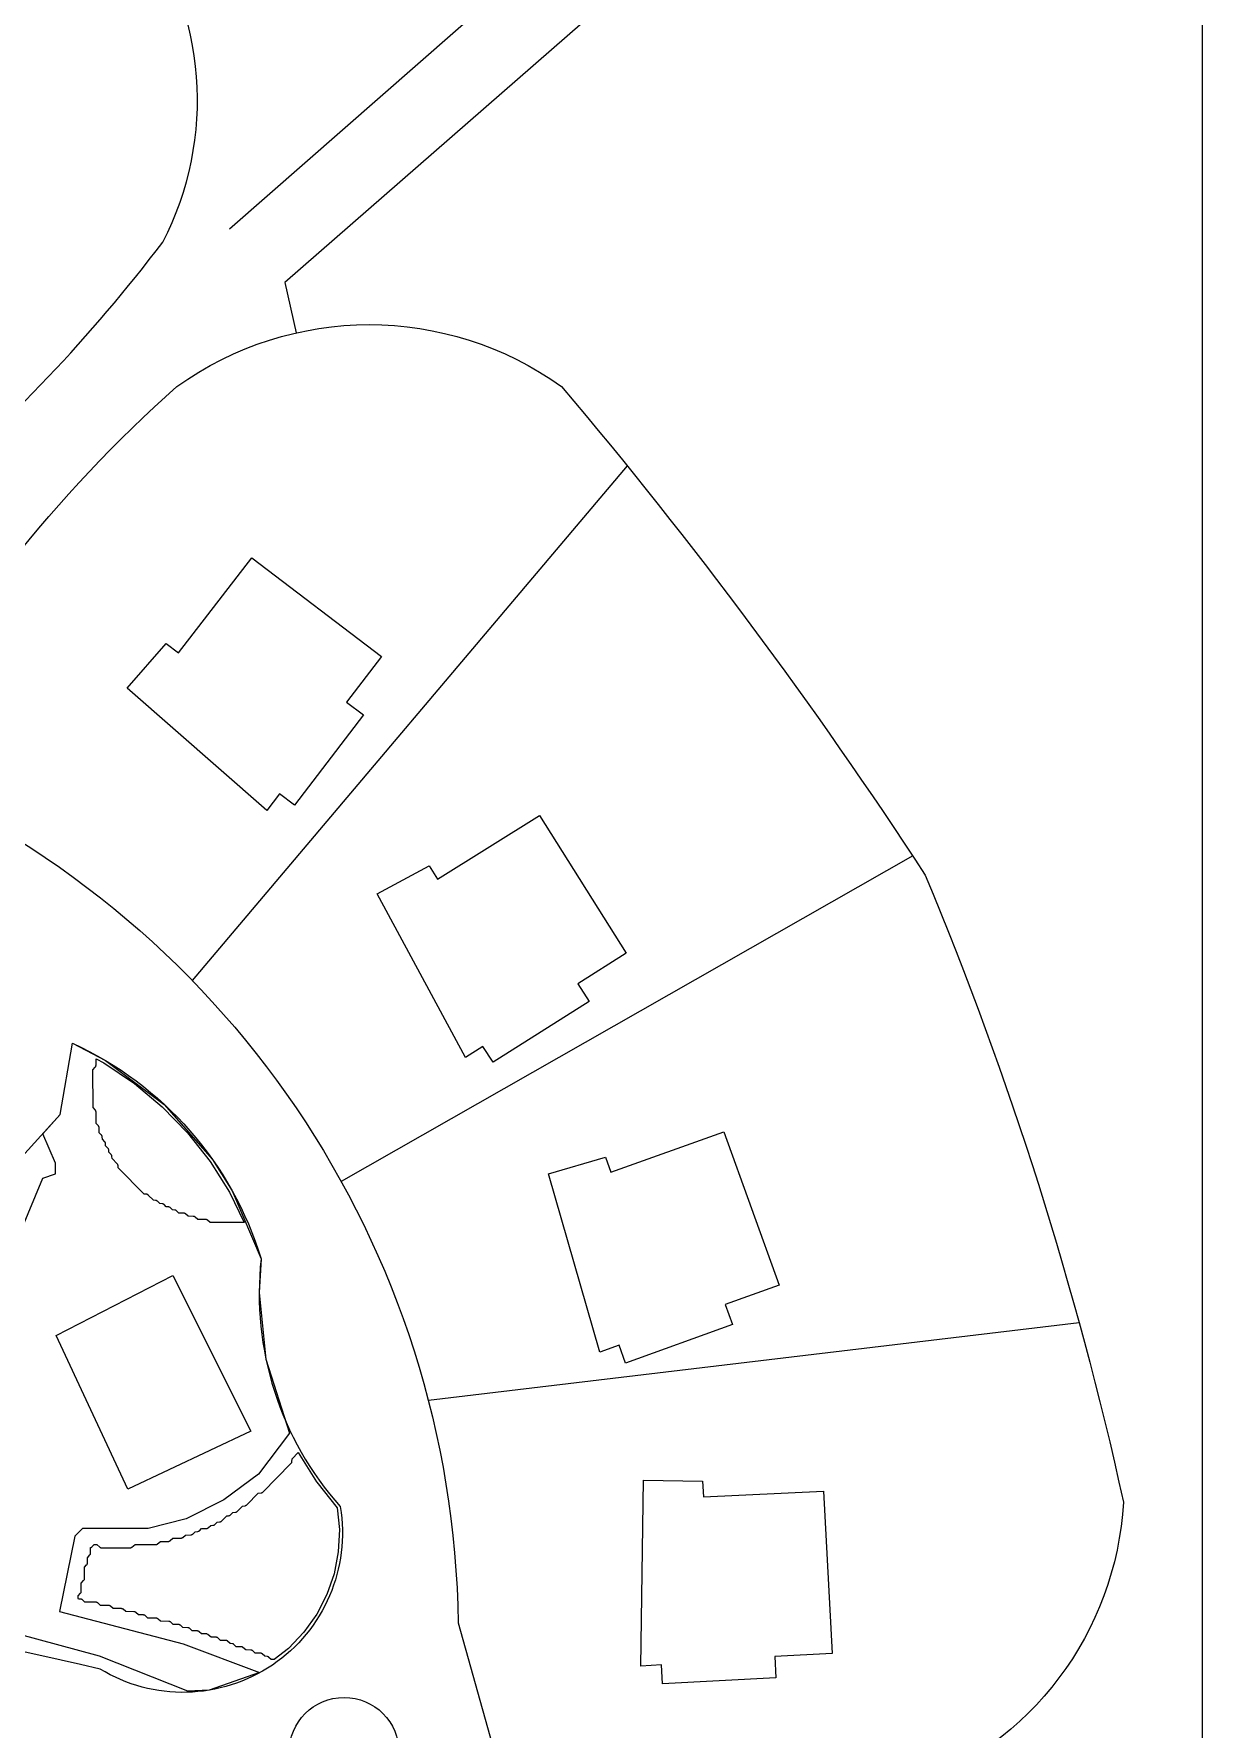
# Model space of a CAD drawing. Header units: inches. Extents: x 36 to 190, y -75 to 56.
# Drawn here: x 61.61 to 71.44, y -60.36 to -46.09 of the extents above; entities that cross this region are included whole.
import ezdxf

# ---------------------------------------------------------------- set-up
doc = ezdxf.new("R2010")
doc.units = ezdxf.units.IN
for name, color, linetype, lineweight in [('01_ORIGINAL_CAD', 7, 'CONTINUOUS', 20), ('02_APPROVED_PDF_OUTLINES', 7, 'CONTINUOUS', 15), ('04_APPROVED_PERIMETER', 7, 'CONTINUOUS', 15)]:
    doc.layers.add(name, color=color, linetype=linetype, lineweight=lineweight)

# ---------------------------------------------------------------- blocks, each defined once
blk = doc.blocks.new('07_SCALES')
at = {"layer": '01_ORIGINAL_CAD'}
blk.add_line((71.442, 55.9), (71.442, 17.906), dxfattribs=at)
for points in [[(63.257, 44.272), (68.329, 48.719), (68.329, 49.231), (68.73, 49.6), (69.33, 49.6), (71.442, 51.512), (71.442, 50.696), (69.711, 49.177), (69.725, 48.651), (69.304, 48.218), (68.761, 48.218), (63.72, 43.82), (63.817, 43.397)], [(66.604, 42.276), (62.941, 37.945)], [(69.006, 38.995), (64.196, 36.253)], [(70.407, 35.063), (64.93, 34.409)], [(65.18, 32.538), (65.591, 31.078)]]:
    blk.add_lwpolyline(points, dxfattribs=at)
for points in [[(60.29, 39.74, -0.089338), (62.813, 42.944, -0.322066), (66.051, 42.944, -0.030946), (69.111, 38.833, -0.044664), (70.78, 33.554, -0.301674), (68.967, 31.144, -0.082145), (65.591, 31.078)], [(60.29, 39.74, -0.300089), (65.18, 32.538)], [(59.998, 35.322), (60.235, 35.059), (61.831, 36.816), (61.933, 37.418, -0.214593), (63.522, 35.602, 0.212382), (64.188, 33.517, -0.642649), (62.166, 32.15, 0.132984), (51.615, 31.858, -0.471407), (50.913, 32.245)]]:
    blk.add_lwpolyline(points, format="xyb", dxfattribs=at)
for points in [[(62.827, 40.702), (63.445, 41.502), (64.534, 40.672), (64.241, 40.288), (64.384, 40.18), (63.804, 39.42), (63.677, 39.516), (63.571, 39.377), (62.394, 40.407), (62.722, 40.782)], [(65.006, 38.799), (65.865, 39.334), (66.595, 38.175), (66.187, 37.918), (66.283, 37.767), (65.474, 37.257), (65.389, 37.391), (65.242, 37.298), (64.498, 38.674), (64.936, 38.911)], [(66.464, 36.332), (67.417, 36.67), (67.882, 35.382), (67.428, 35.218), (67.489, 35.05), (66.59, 34.725), (66.536, 34.875), (66.372, 34.816), (65.94, 36.319), (66.419, 36.457)], [(61.796, 34.957), (62.78, 35.461), (63.435, 34.152), (62.399, 33.663)], [(67.244, 33.6), (68.254, 33.648), (68.327, 32.28), (67.845, 32.255), (67.855, 32.076), (66.9, 32.025), (66.892, 32.184), (66.717, 32.175), (66.739, 33.739), (67.237, 33.732)]]:
    blk.add_lwpolyline(points, close=True, dxfattribs=at)
blk.add_circle((64.22, 31.448), 0.463, dxfattribs=at)
for centre, radius, start, end in [((60.387, 45.356), 2.599, 332.6099, 36.0186), ((51.961, 52.291), 13.465, 297.5281, 322.8549)]:
    blk.add_arc(centre, radius, start, end, dxfattribs=at)
at = {"layer": '02_APPROVED_PDF_OUTLINES'}
for points in [[(63.379, 35.908), (63.093, 35.908), (63.07, 35.928), (63.068, 35.93), (63.066, 35.931), (63.063, 35.933), (63.06, 35.933), (63.057, 35.934), (63.054, 35.934), (62.988, 35.934), (62.968, 35.953), (62.965, 35.955), (62.963, 35.957), (62.96, 35.958), (62.957, 35.959), (62.954, 35.96), (62.951, 35.96), (62.908, 35.961), (62.885, 35.981), (62.882, 35.983), (62.88, 35.985), (62.877, 35.986), (62.874, 35.987), (62.871, 35.988), (62.868, 35.988), (62.829, 35.988), (62.811, 36.005), (62.809, 36.007), (62.806, 36.009), (62.803, 36.011), (62.799, 36.012), (62.796, 36.012), (62.776, 36.014), (62.755, 36.034), (62.752, 36.036), (62.749, 36.038), (62.746, 36.039), (62.743, 36.04), (62.739, 36.04), (62.723, 36.041), (62.705, 36.059), (62.702, 36.061), (62.7, 36.063), (62.696, 36.064), (62.693, 36.065), (62.69, 36.066), (62.67, 36.068), (62.649, 36.087), (62.646, 36.089), (62.643, 36.091), (62.64, 36.093), (62.636, 36.094), (62.633, 36.094), (62.616, 36.095), (62.572, 36.139), (62.57, 36.141), (62.567, 36.143), (62.564, 36.145), (62.56, 36.146), (62.557, 36.146), (62.537, 36.148), (62.319, 36.368), (62.318, 36.387), (62.317, 36.391), (62.316, 36.394), (62.315, 36.397), (62.313, 36.4), (62.311, 36.403), (62.267, 36.448), (62.266, 36.464), (62.265, 36.468), (62.265, 36.471), (62.263, 36.475), (62.261, 36.478), (62.259, 36.48), (62.24, 36.501), (62.239, 36.518), (62.239, 36.521), (62.238, 36.525), (62.237, 36.528), (62.235, 36.531), (62.232, 36.534), (62.213, 36.554), (62.213, 36.572), (62.212, 36.575), (62.211, 36.579), (62.21, 36.582), (62.208, 36.585), (62.206, 36.588), (62.186, 36.609), (62.184, 36.629), (62.184, 36.632), (62.183, 36.636), (62.182, 36.639), (62.18, 36.642), (62.177, 36.644), (62.16, 36.662), (62.159, 36.705), (62.159, 36.708), (62.158, 36.711), (62.157, 36.714), (62.156, 36.717), (62.154, 36.719), (62.153, 36.722), (62.134, 36.742), (62.133, 36.836), (62.133, 36.84), (62.132, 36.843), (62.131, 36.847), (62.129, 36.85), (62.127, 36.853), (62.107, 36.876), (62.106, 37.193), (62.126, 37.216), (62.129, 37.219), (62.13, 37.222), (62.131, 37.226), (62.132, 37.229), (62.133, 37.233), (62.133, 37.285), (62.198, 37.251), (62.455, 37.079), (62.69, 36.883), (62.903, 36.664), (63.093, 36.423), (63.256, 36.164), (63.38, 35.909)], [(62.087, 33.173), (62.089, 33.173), (62.092, 33.174), (62.095, 33.176), (62.098, 33.177), (62.1, 33.18), (62.117, 33.197), (62.138, 33.197), (62.164, 33.175), (62.167, 33.173), (62.17, 33.172), (62.173, 33.171), (62.177, 33.17), (62.18, 33.17), (62.419, 33.17), (62.422, 33.17), (62.426, 33.171), (62.429, 33.172), (62.432, 33.174), (62.435, 33.176), (62.461, 33.197), (62.634, 33.197), (62.637, 33.197), (62.64, 33.198), (62.643, 33.199), (62.646, 33.2), (62.649, 33.202), (62.651, 33.204), (62.674, 33.224), (62.74, 33.224), (62.744, 33.224), (62.746, 33.225), (62.749, 33.226), (62.752, 33.227), (62.755, 33.229), (62.757, 33.231), (62.78, 33.251), (62.847, 33.251), (62.85, 33.251), (62.853, 33.252), (62.855, 33.253), (62.858, 33.254), (62.861, 33.256), (62.863, 33.257), (62.886, 33.278), (62.929, 33.279), (62.933, 33.279), (62.936, 33.28), (62.938, 33.281), (62.941, 33.282), (62.944, 33.284), (62.946, 33.286), (62.967, 33.305), (62.987, 33.307), (62.99, 33.308), (62.994, 33.309), (62.997, 33.31), (63, 33.312), (63.002, 33.314), (63.02, 33.332), (63.062, 33.333), (63.065, 33.333), (63.068, 33.334), (63.071, 33.335), (63.074, 33.336), (63.076, 33.338), (63.079, 33.34), (63.099, 33.359), (63.116, 33.36), (63.119, 33.36), (63.123, 33.361), (63.126, 33.362), (63.129, 33.364), (63.132, 33.366), (63.152, 33.386), (63.172, 33.388), (63.176, 33.388), (63.179, 33.39), (63.182, 33.391), (63.185, 33.393), (63.188, 33.395), (63.232, 33.439), (63.248, 33.44), (63.252, 33.441), (63.255, 33.442), (63.259, 33.443), (63.262, 33.445), (63.264, 33.447), (63.285, 33.467), (63.305, 33.469), (63.308, 33.469), (63.312, 33.47), (63.315, 33.472), (63.318, 33.474), (63.321, 33.476), (63.366, 33.521), (63.388, 33.524), (63.391, 33.525), (63.394, 33.526), (63.397, 33.528), (63.4, 33.529), (63.402, 33.532), (63.498, 33.629), (63.521, 33.632), (63.524, 33.632), (63.527, 33.634), (63.53, 33.635), (63.533, 33.637), (63.535, 33.639), (63.773, 33.881), (63.775, 33.883), (63.777, 33.886), (63.779, 33.889), (63.78, 33.892), (63.78, 33.895), (63.784, 33.918), (63.835, 33.973), (63.989, 33.726), (63.99, 33.724), (64.163, 33.508), (64.181, 33.323), (64.171, 33.135), (64.136, 32.952), (64.075, 32.777), (63.99, 32.612), (63.882, 32.459), (63.752, 32.323), (63.633, 32.231), (63.605, 32.231), (63.588, 32.248), (63.586, 32.25), (63.583, 32.252), (63.58, 32.254), (63.576, 32.255), (63.573, 32.255), (63.553, 32.257), (63.532, 32.277), (63.53, 32.279), (63.527, 32.28), (63.524, 32.282), (63.522, 32.283), (63.519, 32.283), (63.515, 32.283), (63.472, 32.284), (63.452, 32.303), (63.45, 32.305), (63.447, 32.307), (63.445, 32.308), (63.442, 32.309), (63.439, 32.31), (63.436, 32.31), (63.392, 32.311), (63.369, 32.332), (63.367, 32.333), (63.364, 32.335), (63.362, 32.336), (63.359, 32.337), (63.356, 32.338), (63.353, 32.338), (63.313, 32.338), (63.296, 32.355), (63.293, 32.357), (63.291, 32.359), (63.287, 32.361), (63.284, 32.362), (63.281, 32.362), (63.261, 32.364), (63.24, 32.384), (63.238, 32.386), (63.235, 32.387), (63.232, 32.389), (63.229, 32.39), (63.226, 32.39), (63.223, 32.391), (63.18, 32.391), (63.16, 32.41), (63.158, 32.412), (63.155, 32.414), (63.153, 32.415), (63.15, 32.416), (63.147, 32.417), (63.144, 32.417), (63.1, 32.418), (63.077, 32.439), (63.075, 32.441), (63.072, 32.442), (63.069, 32.443), (63.067, 32.444), (63.064, 32.445), (63.061, 32.445), (63.021, 32.445), (63.001, 32.464), (62.999, 32.466), (62.996, 32.468), (62.993, 32.469), (62.99, 32.47), (62.987, 32.471), (62.984, 32.471), (62.941, 32.472), (62.921, 32.491), (62.919, 32.493), (62.916, 32.494), (62.913, 32.496), (62.911, 32.497), (62.908, 32.497), (62.905, 32.498), (62.862, 32.499), (62.842, 32.518), (62.839, 32.52), (62.837, 32.521), (62.834, 32.523), (62.831, 32.524), (62.828, 32.524), (62.825, 32.524), (62.782, 32.525), (62.762, 32.544), (62.759, 32.546), (62.757, 32.548), (62.754, 32.549), (62.751, 32.55), (62.748, 32.551), (62.745, 32.551), (62.676, 32.552), (62.656, 32.571), (62.653, 32.573), (62.651, 32.575), (62.648, 32.576), (62.645, 32.577), (62.642, 32.578), (62.639, 32.578), (62.569, 32.579), (62.549, 32.598), (62.547, 32.6), (62.544, 32.602), (62.542, 32.603), (62.539, 32.604), (62.536, 32.604), (62.533, 32.605), (62.489, 32.606), (62.466, 32.626), (62.464, 32.628), (62.461, 32.63), (62.459, 32.631), (62.456, 32.632), (62.453, 32.632), (62.45, 32.632), (62.383, 32.633), (62.36, 32.653), (62.358, 32.655), (62.355, 32.656), (62.352, 32.658), (62.349, 32.658), (62.346, 32.659), (62.343, 32.659), (62.277, 32.659), (62.254, 32.68), (62.251, 32.681), (62.249, 32.683), (62.246, 32.684), (62.243, 32.685), (62.24, 32.686), (62.237, 32.686), (62.17, 32.686), (62.148, 32.706), (62.145, 32.708), (62.143, 32.71), (62.14, 32.711), (62.137, 32.712), (62.134, 32.712), (62.131, 32.713), (62.038, 32.713), (62.018, 32.732), (62.015, 32.734), (62.012, 32.736), (62.009, 32.737), (62.006, 32.738), (62.002, 32.739), (61.986, 32.739), (61.982, 32.743), (61.982, 32.765), (62.002, 32.788), (62.004, 32.791), (62.006, 32.794), (62.007, 32.797), (62.008, 32.801), (62.008, 32.804), (62.008, 32.872), (62.028, 32.895), (62.031, 32.898), (62.032, 32.901), (62.034, 32.904), (62.034, 32.908), (62.035, 32.912), (62.035, 33.006), (62.053, 33.026), (62.055, 33.028), (62.057, 33.031), (62.058, 33.034), (62.059, 33.036), (62.06, 33.039), (62.06, 33.042), (62.061, 33.087), (62.081, 33.11), (62.083, 33.113), (62.085, 33.116), (62.086, 33.119), (62.087, 33.123), (62.087, 33.126)]]:
    blk.add_lwpolyline(points, close=True, dxfattribs=at)
at = {"layer": '04_APPROVED_PERIMETER'}
blk.add_lwpolyline([(61.499, 35.834), (61.685, 36.281), (61.79, 36.317), (61.79, 36.409), (61.684, 36.654), (61.831, 36.816), (61.933, 37.418), (62.211, 37.272), (62.707, 36.901), (63.113, 36.438), (63.278, 36.176), (63.522, 35.602), (63.506, 35.318), (63.562, 34.759), (63.76, 34.134), (63.5, 33.789), (63.208, 33.574), (62.89, 33.413), (62.572, 33.332), (62.018, 33.332), (61.954, 33.269), (61.825, 32.635), (62.866, 32.363), (63.509, 32.122), (63.084, 31.972), (62.905, 31.964), (62.161, 32.257), (61.468, 32.446)], dxfattribs=at)

msp = doc.modelspace()

# ---------------------------------------------------------------- block references
msp.add_blockref('07_SCALES', (0, -92))

doc.saveas('drawing.dxf')
